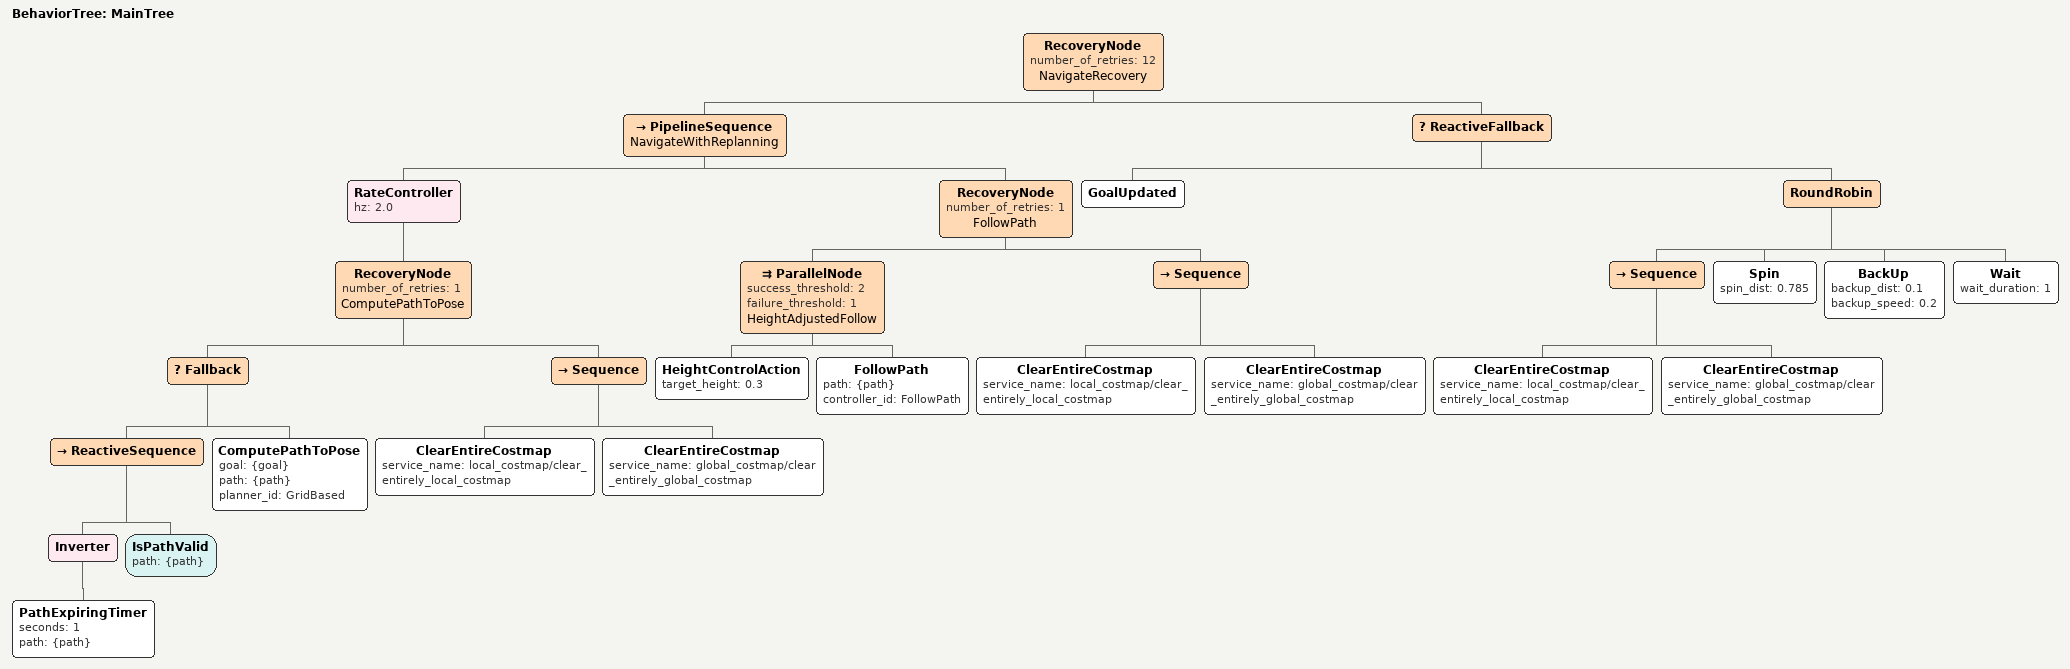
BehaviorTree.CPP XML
<root main_tree_to_execute="MainTree">

  <!-- ================= 仅声明自定义节点 ================= -->

  <!-- ================= 主行为树 ================= -->
  <BehaviorTree ID="MainTree">

    <RecoveryNode number_of_retries="12" name="NavigateRecovery">

      <PipelineSequence name="NavigateWithReplanning">

        <!-- ===== 路径规划阶段 ===== -->
        <RateController hz="2.0">
          <RecoveryNode number_of_retries="1" name="ComputePathToPose">
            <Fallback>
              <ReactiveSequence>
                <Inverter>
                  <PathExpiringTimer seconds="1" path="{path}"/>
                </Inverter>
                <IsPathValid path="{path}"/>
              </ReactiveSequence>
              <ComputePathToPose
                goal="{goal}"
                path="{path}"
                planner_id="GridBased"/>
            </Fallback>

            <Sequence>
              <ClearEntireCostmap service_name="local_costmap/clear_entirely_local_costmap"/>
              <ClearEntireCostmap service_name="global_costmap/clear_entirely_global_costmap"/>
            </Sequence>
          </RecoveryNode>
        </RateController>

        <!-- ===== 控制阶段：高度校正 + 跟踪 ===== -->
        <RecoveryNode number_of_retries="1" name="FollowPath">

          <!-- ⭐ 并行执行高度控制和路径跟踪 -->
          <ParallelNode success_threshold="2" failure_threshold="1" name="HeightAdjustedFollow">
            <HeightControlAction target_height="0.3"/>
            <FollowPath path="{path}" controller_id="FollowPath"/>
          </ParallelNode>

          <Sequence>
            <ClearEntireCostmap service_name="local_costmap/clear_entirely_local_costmap"/>
            <ClearEntireCostmap service_name="global_costmap/clear_entirely_global_costmap"/>
          </Sequence>

        </RecoveryNode>

      </PipelineSequence>

      <!-- ===== 恢复行为 ===== -->
      <ReactiveFallback>
        <GoalUpdated/>
        <RoundRobin>
          <Sequence>
            <ClearEntireCostmap service_name="local_costmap/clear_entirely_local_costmap"/>
            <ClearEntireCostmap service_name="global_costmap/clear_entirely_global_costmap"/>
          </Sequence>
          <Spin spin_dist="0.785"/>
          <BackUp backup_dist="0.1" backup_speed="0.2"/>
          <Wait wait_duration="1"/>
        </RoundRobin>
      </ReactiveFallback>

    </RecoveryNode>

  </BehaviorTree>
</root>
